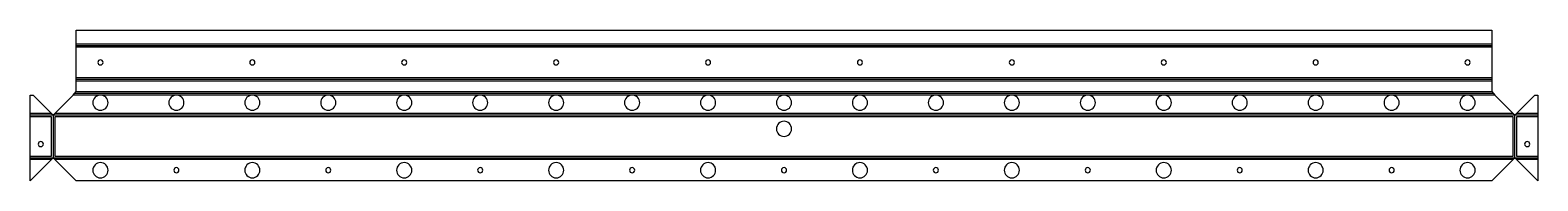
# Model space of a CAD drawing. Header units: millimetres. Extents: x -30 to 962, y 0 to 99.
import ezdxf

# ---------------------------------------------------------------- set-up
doc = ezdxf.new("R2010")
doc.units = ezdxf.units.MM

msp = doc.modelspace()

# ---------------------------------------------------------------- linework, layer by layer
at = {"layer": 'BEND'}
for p, q in [((0, 89.18), (931.86, 89.18)), ((0, 66.92), (931.86, 66.92)), ((932.86, 57.65), (-1, 57.65)), ((-15.2, 43.39), (-30.33, 43.39)), ((-15.2, 43.74), (-15.2, 14.79)), ((947.06, 43.39), (-15.2, 43.39)), ((947.06, 14.79), (947.06, 43.74)), ((962.19, 43.39), (947.06, 43.39)), ((-30.33, 15.13), (-15.2, 15.13)), ((-15.2, 15.13), (947.06, 15.13)), ((947.06, 15.13), (962.19, 15.13))]:
    msp.add_line(p, q, dxfattribs=at)
at = {"layer": 'BEND_EXTENT'}
for p, q in [((0, 90.31), (931.86, 90.31)), ((931.86, 88.05), (0, 88.05)), ((0, 68.05), (931.86, 68.05)), ((931.86, 65.79), (0, 65.79)), ((15.93, 56.52), (-2, 56.52)), ((0, 58.79), (931.86, 58.79)), ((65.93, 56.52), (15.93, 56.52)), ((115.93, 56.52), (65.93, 56.52)), ((165.93, 56.52), (115.93, 56.52)), ((215.93, 56.52), (165.93, 56.52)), ((265.93, 56.52), (215.93, 56.52)), ((315.93, 56.52), (265.93, 56.52)), ((365.93, 56.52), (315.93, 56.52)), ((415.93, 56.52), (365.93, 56.52)), ((465.93, 56.52), (415.93, 56.52)), ((515.93, 56.52), (465.93, 56.52)), ((565.93, 56.52), (515.93, 56.52)), ((615.93, 56.52), (565.93, 56.52)), ((665.93, 56.52), (615.93, 56.52)), ((715.93, 56.52), (665.93, 56.52)), ((765.93, 56.52), (715.93, 56.52)), ((815.93, 56.52), (765.93, 56.52)), ((865.93, 56.52), (815.93, 56.52)), ((915.93, 56.52), (865.93, 56.52)), ((933.86, 56.52), (915.93, 56.52)), ((-30.33, 44.52), (-16.4, 44.52)), ((-16.33, 42.26), (-30.33, 42.26)), ((-16.33, 16.26), (-16.33, 42.26)), ((-14, 44.52), (945.86, 44.52)), ((948.19, 42.26), (948.19, 16.26)), ((962.19, 42.26), (948.19, 42.26)), ((948.26, 44.52), (962.19, 44.52)), ((-30.33, 16.26), (-16.33, 16.26)), ((-16.4, 14), (-30.33, 14)), ((945.86, 14), (-14, 14)), ((948.19, 16.26), (962.19, 16.26)), ((962.19, 14), (948.26, 14))]:
    msp.add_line(p, q, dxfattribs=at)
msp.add_lwpolyline([(-14.07, 16.26), (945.93, 16.26), (945.93, 42.26), (-14.07, 42.26)], close=True, dxfattribs=at)
at = {"layer": 'INTERIOR_PROFILES', "extrusion": (0, 0, -1)}
for centre, radius in [((-15.93, 78.05), 1.7), ((-115.93, 78.05), 1.7), ((-215.93, 78.05), 1.7), ((-315.93, 78.05), 1.7), ((-415.93, 78.05), 1.7), ((-515.93, 78.05), 1.7), ((-615.93, 78.05), 1.7), ((-715.93, 78.05), 1.7), ((-815.93, 78.05), 1.7), ((-915.93, 78.05), 1.7), ((-15.93, 51.52), 5), ((-65.93, 51.52), 5), ((-115.93, 51.52), 5), ((-165.93, 51.52), 5), ((-215.93, 51.52), 5), ((-265.93, 51.52), 5), ((-315.93, 51.52), 5), ((-365.93, 51.52), 5), ((-415.93, 51.52), 5), ((-465.93, 51.52), 5), ((-515.93, 51.52), 5), ((-565.93, 51.52), 5), ((-615.93, 51.52), 5), ((-665.93, 51.52), 5), ((-715.93, 51.52), 5), ((-765.93, 51.52), 5), ((-815.93, 51.52), 5), ((-865.93, 51.52), 5), ((-915.93, 51.52), 5), ((-465.93, 34.26), 5), ((23.33, 24.26), 1.7), ((-955.19, 24.26), 1.7), ((-15.93, 7), 5), ((-115.93, 7), 5), ((-215.93, 7), 5), ((-315.93, 7), 5), ((-415.93, 7), 5), ((-515.93, 7), 5), ((-615.93, 7), 5), ((-715.93, 7), 5), ((-815.93, 7), 5), ((-915.93, 7), 5), ((-65.93, 7), 1.7), ((-165.93, 7), 1.7), ((-265.93, 7), 1.7), ((-365.93, 7), 1.7), ((-465.93, 7), 1.7), ((-565.93, 7), 1.7), ((-665.93, 7), 1.7), ((-765.93, 7), 1.7), ((-865.93, 7), 1.7)]:
    msp.add_circle(centre, radius, dxfattribs=at)
at = {"layer": 'OUTER_PROFILES'}
msp.add_lwpolyline([(-15.91, 44.03, 0.414214), (-14.49, 44.03), (-2, 56.52), (0, 58.79), (0, 99.31), (931.86, 99.31), (931.86, 58.79), (933.86, 56.52), (946.35, 44.03, 0.414214), (947.77, 44.03), (960.19, 56.45), (962.19, 56.45), (962.19, 0.07), (947.77, 14.49, 0.414214), (946.35, 14.49), (931.86, 0), (0, 0), (-14.49, 14.49, 0.414214), (-15.91, 14.49), (-30.33, 0.07), (-30.33, 56.45), (-28.33, 56.45)], format="xyb", close=True, dxfattribs=at)

doc.saveas('drawing.dxf')
